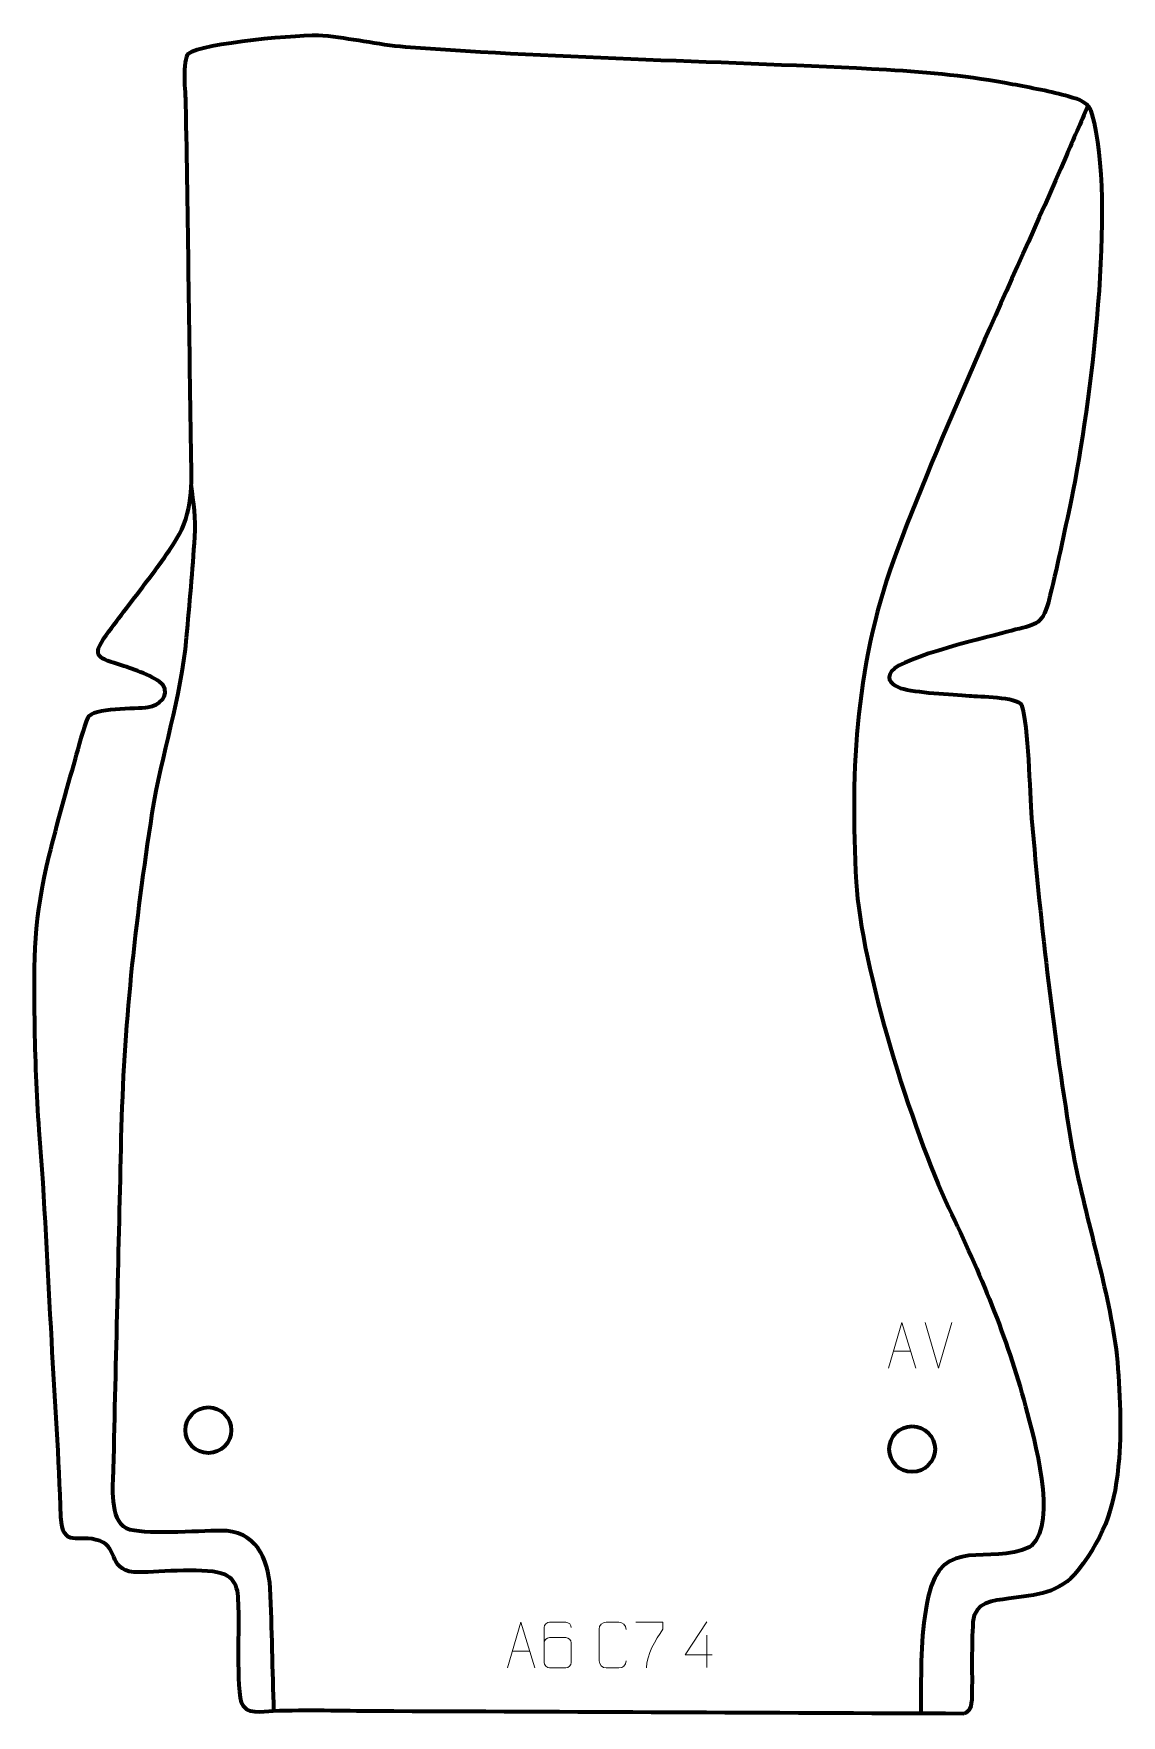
# Model space of a CAD drawing. Header units: millimetres. Extents: x -547 to 47, y 27 to 946.
import ezdxf

# ---------------------------------------------------------------- set-up
doc = ezdxf.new("R2010")
doc.units = ezdxf.units.MM
doc.header["$MEASUREMENT"] = 0
doc.layers.add('layer 2', color=7, linetype='Continuous')
doc.layers.add('layer 3', color=7, linetype='Continuous')

msp = doc.modelspace()

# ---------------------------------------------------------------- linework, layer by layer
at = {"layer": 'layer 2', "color": 142, "lineweight": 200}
for centre in [(-451.7568, 183.1647), (-67.4495, 172.8462)]:
    msp.add_ellipse(centre, major_axis=(0, 12.5), ratio=1, dxfattribs=at)
at = {"layer": 'layer 2', "color": 142, "lineweight": 158}
for points, knots in [([(28.5471, 906.5125), (24.5865, 897.3672), (20.6259, 888.2219), (16.6654, 879.0766), (16.6654, 879.0766), (-14.2696, 807.8565), (-48.2668, 736.3651), (-75.6765, 663.8245), (-75.6765, 663.8245), (-97.8906, 605.034), (-101.5493, 544.6849), (-98.0182, 482.5169), (-98.0182, 482.5169), (-95.3587, 436.6038), (-67.5295, 347.0271), (-47.354, 304.3917), (-47.354, 304.3917), (-30.418, 269.1293), (-15.6454, 234.1743), (-5.5432, 196.1838), (-5.5432, 196.1838), (-0.9649, 178.53), (12.2206, 133.4806), (-2.2237, 120.017), (-2.2237, 120.017), (-2.2237, 120.017), (-3.3655, 119.2628), (-3.3655, 119.2628), (-3.3655, 119.2628), (-25.4864, 108.6608), (-51.0153, 126.6507), (-58.635, 92.0801), (-58.635, 92.0801), (-62.7841, 73.2552), (-62.6045, 54.8725), (-62.6389, 35.8046), (-62.6389, 35.8046), (-62.6495, 33.3341), (-62.66, 30.8637), (-62.6705, 28.3932)], [0, 0, 0, 0, 0.09090909, 0.09090909, 0.09090909, 0.09090909, 0.18181818, 0.18181818, 0.18181818, 0.18181818, 0.27272727, 0.27272727, 0.27272727, 0.27272727, 0.36363636, 0.36363636, 0.36363636, 0.36363636, 0.45454545, 0.45454545, 0.45454545, 0.45454545, 0.54545455, 0.54545455, 0.54545455, 0.54545455, 0.63636364, 0.63636364, 0.63636364, 0.63636364, 0.72727273, 0.72727273, 0.72727273, 0.72727273, 0.81818182, 0.81818182, 0.81818182, 0.81818182, 1, 1, 1, 1]), ([(-415.9733, 29.686), (-416.7088, 51.9315), (-416.975, 74.648), (-418.0634, 96.8153), (-418.0634, 96.8153), (-418.8826, 113.499), (-426.3374, 128.4448), (-445.0146, 128.283), (-445.0146, 128.283), (-457.4491, 128.1753), (-488.0157, 125.768), (-496.4258, 129.4225), (-496.4258, 129.4225), (-505.7141, 134.4297), (-503.8416, 152.8992), (-503.571, 161.8316), (-503.571, 161.8316), (-502.1785, 222.1118), (-500.6968, 282.3966), (-499.3194, 342.6789), (-499.3194, 342.6789), (-497.9206, 404.1811), (-491.7892, 459.208), (-482.4, 520.2327), (-482.4, 520.2327), (-477.1925, 552.9841), (-466.7373, 582.4049), (-463.702, 616.1301), (-463.702, 616.1301), (-462.0576, 634.4019), (-460.3399, 652.7755), (-459.1753, 671.0718), (-459.1753, 671.0718), (-458.5262, 681.4536), (-459.8802, 689.4756), (-461.1051, 699.636)], [0, 0, 0, 0, 0.1, 0.1, 0.1, 0.1, 0.2, 0.2, 0.2, 0.2, 0.3, 0.3, 0.3, 0.3, 0.4, 0.4, 0.4, 0.4, 0.5, 0.5, 0.5, 0.5, 0.6, 0.6, 0.6, 0.6, 0.7, 0.7, 0.7, 0.7, 0.8, 0.8, 0.8, 0.8, 1, 1, 1, 1])]:
    msp.add_open_spline(points, degree=3, knots=knots, dxfattribs=at)
at = {"layer": 'layer 2', "color": 250, "lineweight": 9}
for points, knots in [([(-80.4182, 216.9987), (-80.4182, 216.9987), (-73.0472, 241.9522), (-73.0472, 241.9522), (-73.0472, 241.9522), (-73.0472, 241.9522), (-65.4773, 216.9987), (-65.4773, 216.9987)], [0, 0, 0, 0, 0.33333333, 0.33333333, 0.33333333, 0.33333333, 1, 1, 1, 1]), ([(-288.4623, 53.3101), (-288.4623, 53.3101), (-281.0913, 78.2636), (-281.0913, 78.2636), (-281.0913, 78.2636), (-281.0913, 78.2636), (-273.5214, 53.3101), (-273.5214, 53.3101)], [0, 0, 0, 0, 0.33333333, 0.33333333, 0.33333333, 0.33333333, 1, 1, 1, 1]), ([(-253.5619, 75.3275), (-253.586, 76.667), (-254.9422, 78.3202), (-256.5141, 78.2859), (-256.5141, 78.2859), (-259.4989, 78.2856), (-262.4841, 78.2856), (-265.4695, 78.2859), (-265.4695, 78.2859), (-266.6886, 78.3008), (-268.4168, 76.8632), (-268.4218, 75.3275), (-268.4218, 75.3275), (-268.4215, 68.967), (-268.4215, 62.6062), (-268.4218, 56.2455), (-268.4218, 56.2455), (-268.4171, 55.0826), (-266.6886, 53.3115), (-265.4695, 53.2871), (-265.4695, 53.2871), (-262.4841, 53.2874), (-259.4989, 53.2874), (-256.5141, 53.2871), (-256.5141, 53.2871), (-255.236, 53.3309), (-253.5663, 54.9454), (-253.5619, 56.2455), (-253.5619, 56.2455), (-253.5619, 59.8288), (-253.5619, 63.4119), (-253.5619, 66.9946), (-253.5619, 66.9946), (-253.6004, 68.4728), (-255.1831, 69.9057), (-256.5141, 69.9037), (-256.5141, 69.9037), (-259.4989, 69.904), (-262.4841, 69.904), (-265.4695, 69.9037), (-265.4695, 69.9037), (-266.799, 69.9087), (-268.442, 68.4014), (-268.4003, 66.9729)], [0, 0, 0, 0, 0.08333333, 0.08333333, 0.08333333, 0.08333333, 0.16666667, 0.16666667, 0.16666667, 0.16666667, 0.25, 0.25, 0.25, 0.25, 0.33333333, 0.33333333, 0.33333333, 0.33333333, 0.41666667, 0.41666667, 0.41666667, 0.41666667, 0.5, 0.5, 0.5, 0.5, 0.58333333, 0.58333333, 0.58333333, 0.58333333, 0.66666667, 0.66666667, 0.66666667, 0.66666667, 0.75, 0.75, 0.75, 0.75, 0.83333333, 0.83333333, 0.83333333, 0.83333333, 1, 1, 1, 1]), ([(-223.5688, 57.1278), (-223.7086, 54.8044), (-225.3858, 53.3248), (-227.5335, 53.314), (-227.5335, 53.314), (-229.8654, 53.3144), (-232.1973, 53.3144), (-234.5288, 53.314), (-234.5288, 53.314), (-236.4538, 53.2086), (-238.4259, 55.0931), (-238.4147, 57.1104), (-238.4147, 57.1104), (-238.4143, 62.8805), (-238.4143, 68.6502), (-238.4147, 74.4195), (-238.4147, 74.4195), (-238.4105, 76.5576), (-236.6638, 78.2768), (-234.5114, 78.2633), (-234.5114, 78.2633), (-232.1857, 78.2633), (-229.8596, 78.2633), (-227.5335, 78.2633), (-227.5335, 78.2633), (-225.5869, 78.2988), (-223.5955, 76.8073), (-223.5688, 74.3697)], [0, 0, 0, 0, 0.125, 0.125, 0.125, 0.125, 0.25, 0.25, 0.25, 0.25, 0.375, 0.375, 0.375, 0.375, 0.5, 0.5, 0.5, 0.5, 0.625, 0.625, 0.625, 0.625, 0.75, 0.75, 0.75, 0.75, 1, 1, 1, 1]), ([(-218.3998, 78.2661), (-218.3998, 78.2661), (-203.5837, 78.2661), (-203.5837, 78.2661), (-203.5837, 78.2661), (-203.584, 77.0165), (-203.584, 75.7669), (-203.5837, 74.5171), (-203.5837, 74.5171), (-207.5781, 68.52), (-212.4933, 60.6864), (-212.4933, 53.3076)], [0, 0, 0, 0, 0.25, 0.25, 0.25, 0.25, 0.5, 0.5, 0.5, 0.5, 1, 1, 1, 1]), ([(-176.5667, 60.4843), (-176.5667, 60.4843), (-191.3884, 60.4843), (-191.3884, 60.4843), (-191.3884, 60.4843), (-191.3884, 60.4843), (-179.5108, 78.5548), (-179.5108, 78.5548)], [0, 0, 0, 0, 0.33333333, 0.33333333, 0.33333333, 0.33333333, 1, 1, 1, 1])]:
    msp.add_open_spline(points, degree=3, knots=knots, dxfattribs=at)
for points in [[(-53.0587, 216.9914), (-53.0587, 216.9914), (-60.3805, 241.945), (-60.3805, 241.945)], [(-45.7368, 241.945), (-45.7368, 241.945), (-53.0586, 216.9914), (-53.0586, 216.9914)], [(-77.6956, 226.2481), (-77.6956, 226.2481), (-68.1999, 226.2481), (-68.1999, 226.2481)], [(-179.5108, 71.2454), (-179.5108, 71.2454), (-179.5108, 53.5807), (-179.5108, 53.5807)], [(-285.7397, 62.5595), (-285.7397, 62.5595), (-276.244, 62.5595), (-276.244, 62.5595)]]:
    msp.add_open_spline(points, degree=3, dxfattribs=at)
at = {"layer": 'layer 3', "color": 242, "lineweight": 158}
msp.add_open_spline([(-39.1993, 28.2948), (-36.3222, 29.2956), (-34.8828, 31.8746), (-34.7924, 38.091), (-34.7924, 38.091), (-34.5975, 51.4828), (-35.0986, 65.0723), (-34.2044, 78.469), (-34.2044, 78.469), (-33.3958, 89.4728), (-23.1657, 89.9935), (-14.6089, 91.19), (-14.6089, 91.19), (0.3984, 93.2885), (12.9803, 93.8342), (23.1246, 106.5072), (23.1246, 106.5072), (38.8545, 127.2031), (43.3541, 142.391), (45.6229, 167.9393), (45.6229, 167.9393), (46.8222, 185.1854), (45.9797, 209.993), (43.9238, 227.1904), (43.9238, 227.1904), (39.032, 263.6903), (26.4722, 301.2021), (19.7917, 337.998), (19.7917, 337.998), (9.9724, 397.2848), (2.8934, 457.5633), (-2.1773, 517.4397), (-2.1773, 517.4397), (-3.3751, 532.4771), (-3.8812, 567.2404), (-7.6691, 579.4316), (-7.6691, 579.4316), (-10.3241, 583.7247), (-30.9165, 583.91), (-36.2719, 584.2936), (-36.2719, 584.2936), (-46.0914, 585.1628), (-65.5576, 585.8938), (-73.7766, 588.5572), (-73.7766, 588.5572), (-77.863, 589.8814), (-82.2584, 592.9881), (-78.7274, 597.7014), (-78.7274, 597.7014), (-72.8893, 605.4942), (-24.7621, 616.7424), (-13.1766, 619.8466), (-13.1766, 619.8466), (-0.9588, 623.1422), (3.6348, 622.3931), (6.954, 635.5067), (6.954, 635.5067), (11.6089, 653.8967), (15.6582, 673.3747), (19.5334, 691.9823), (19.5334, 691.9823), (29.8488, 742.4092), (44.1951, 854.0911), (30.7482, 902.0025), (30.7482, 902.0025), (28.8646, 908.7137), (24.3405, 910.0061), (17.8672, 911.843), (17.8672, 911.843), (9.0554, 914.3435), (-3.4542, 916.7115), (-12.6228, 918.4506), (-12.6228, 918.4506), (-35.7731, 922.8416), (-57.8694, 924.9659), (-81.3512, 926.3762), (-81.3512, 926.3762), (-168.8516, 931.0013), (-256.8278, 932.3149), (-344.1399, 938.8295), (-344.1399, 938.8295), (-359.5501, 940.0635), (-374.2539, 943.6316), (-389.186, 944.9915), (-389.186, 944.9915), (-399.9892, 945.9754), (-455.7632, 940.8362), (-462.5653, 935.2128), (-462.5653, 935.2128), (-466.0071, 931.6821), (-464.1728, 913.4595), (-464.0584, 907.6829), (-464.0584, 907.6829), (-462.8142, 844.8778), (-462.2267, 781.9902), (-461.2054, 719.1696), (-461.2054, 719.1696), (-460.942, 703.0087), (-459.7631, 687.0588), (-467.7136, 672.3796), (-467.7136, 672.3796), (-470.8222, 666.6401), (-474.9059, 661.1209), (-478.7039, 655.8091), (-478.7039, 655.8091), (-484.4445, 647.7693), (-490.6035, 639.9915), (-496.5324, 632.0843), (-496.5324, 632.0843), (-500.1651, 627.222), (-503.8143, 622.3739), (-507.4799, 617.5363), (-507.4799, 617.5363), (-516.4682, 605.1479), (-511.4441, 604.9601), (-499.0192, 600.9163), (-499.0192, 600.9163), (-493.314, 599.0216), (-480.5149, 594.778), (-476.7065, 590.2722), (-476.7065, 590.2722), (-472.5674, 584.0662), (-478.7031, 579.2008), (-484.787, 578.0885), (-484.787, 578.0885), (-491.0176, 577.1247), (-515.1143, 577.9763), (-517.4988, 572.4843), (-517.4988, 572.4843), (-519.7018, 567.4105), (-522.78, 555.4551), (-524.388, 549.8249), (-524.388, 549.8249), (-529.3535, 532.4386), (-534.3333, 514.5586), (-538.718, 497.0174), (-538.718, 497.0174), (-546.982, 463.2738), (-547.2014, 440.7545), (-546.614, 406.4593), (-546.614, 406.4593), (-546.2739, 386.6058), (-545.6263, 366.855), (-544.1179, 347.0441), (-544.1179, 347.0441), (-541.1093, 308.7533), (-539.4266, 270.3518), (-537.3309, 232.0024), (-537.3309, 232.0024), (-535.5743, 199.9651), (-533.3036, 167.9333), (-532.3519, 135.8589), (-532.3519, 135.8589), (-531.256, 117.9578), (-522.9969, 127.0143), (-511.0189, 122.7036), (-511.0189, 122.7036), (-500.3983, 118.8815), (-506.96, 105.2982), (-489.4098, 105.5553), (-489.4098, 105.5553), (-478.5801, 105.7139), (-451.5022, 108.3196), (-442.7498, 104.2646), (-442.7498, 104.2646), (-438.5437, 102.3159), (-437.0091, 99.7493), (-435.9449, 95.4076), (-435.9449, 95.4076), (-434.688, 88.2102), (-435.3462, 69.9367), (-435.2894, 61.9163), (-435.2894, 61.9163), (-435.2446, 55.603), (-435.3105, 40.1377), (-433.6744, 34.424), (-433.6744, 34.424), (-431.2651, 27.4085), (-422.6827, 29.41), (-416.3418, 29.671), (-416.3418, 29.671), (-398.0428, 30.4244), (-378.9086, 29.7423), (-360.5217, 29.6641), (-360.5217, 29.6641), (-253.4139, 29.2884), (-146.3068, 28.7363), (-39.1993, 28.2948)], degree=3, knots=[0, 0, 0, 0, 0.02083333, 0.02083333, 0.02083333, 0.02083333, 0.04166667, 0.04166667, 0.04166667, 0.04166667, 0.0625, 0.0625, 0.0625, 0.0625, 0.08333333, 0.08333333, 0.08333333, 0.08333333, 0.10416667, 0.10416667, 0.10416667, 0.10416667, 0.125, 0.125, 0.125, 0.125, 0.14583333, 0.14583333, 0.14583333, 0.14583333, 0.16666667, 0.16666667, 0.16666667, 0.16666667, 0.1875, 0.1875, 0.1875, 0.1875, 0.20833333, 0.20833333, 0.20833333, 0.20833333, 0.22916667, 0.22916667, 0.22916667, 0.22916667, 0.25, 0.25, 0.25, 0.25, 0.27083333, 0.27083333, 0.27083333, 0.27083333, 0.29166667, 0.29166667, 0.29166667, 0.29166667, 0.3125, 0.3125, 0.3125, 0.3125, 0.33333333, 0.33333333, 0.33333333, 0.33333333, 0.35416667, 0.35416667, 0.35416667, 0.35416667, 0.375, 0.375, 0.375, 0.375, 0.39583333, 0.39583333, 0.39583333, 0.39583333, 0.41666667, 0.41666667, 0.41666667, 0.41666667, 0.4375, 0.4375, 0.4375, 0.4375, 0.45833333, 0.45833333, 0.45833333, 0.45833333, 0.47916667, 0.47916667, 0.47916667, 0.47916667, 0.5, 0.5, 0.5, 0.5, 0.52083333, 0.52083333, 0.52083333, 0.52083333, 0.54166667, 0.54166667, 0.54166667, 0.54166667, 0.5625, 0.5625, 0.5625, 0.5625, 0.58333333, 0.58333333, 0.58333333, 0.58333333, 0.60416667, 0.60416667, 0.60416667, 0.60416667, 0.625, 0.625, 0.625, 0.625, 0.64583333, 0.64583333, 0.64583333, 0.64583333, 0.66666667, 0.66666667, 0.66666667, 0.66666667, 0.6875, 0.6875, 0.6875, 0.6875, 0.70833333, 0.70833333, 0.70833333, 0.70833333, 0.72916667, 0.72916667, 0.72916667, 0.72916667, 0.75, 0.75, 0.75, 0.75, 0.77083333, 0.77083333, 0.77083333, 0.77083333, 0.79166667, 0.79166667, 0.79166667, 0.79166667, 0.8125, 0.8125, 0.8125, 0.8125, 0.83333333, 0.83333333, 0.83333333, 0.83333333, 0.85416667, 0.85416667, 0.85416667, 0.85416667, 0.875, 0.875, 0.875, 0.875, 0.89583333, 0.89583333, 0.89583333, 0.89583333, 0.91666667, 0.91666667, 0.91666667, 0.91666667, 0.9375, 0.9375, 0.9375, 0.9375, 0.95833333, 0.95833333, 0.95833333, 0.95833333, 1, 1, 1, 1], dxfattribs=at)

doc.saveas('drawing.dxf')
